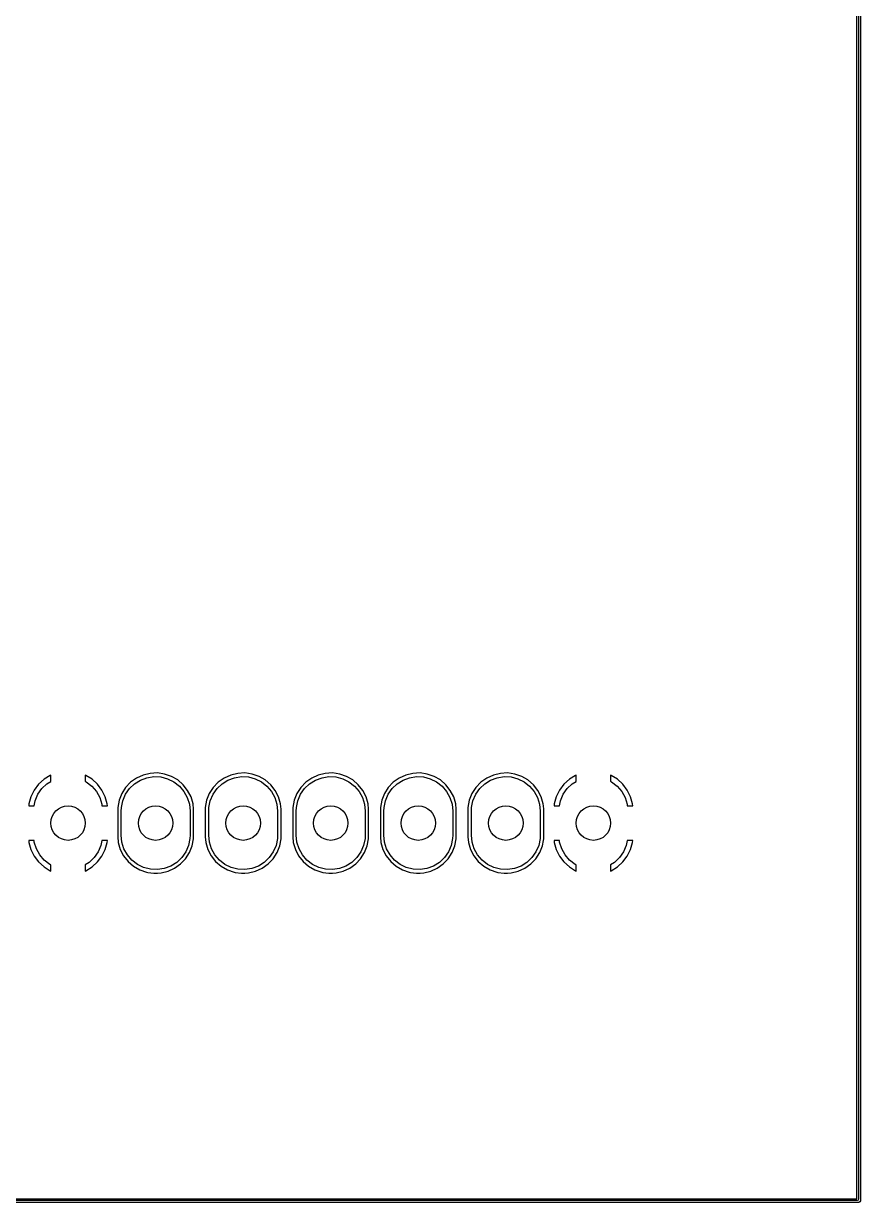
# Model space of a CAD drawing. Extents: x 90 to 180.1, y -125 to -50.
# Drawn here: x 155.77 to 180.05, y -125.05 to -90.85 of the extents above; entities that cross this region are included whole.
import ezdxf

# ---------------------------------------------------------------- set-up
doc = ezdxf.new("R2010")
doc.units = 0
doc.layers.add('BLACK', color=7, linetype='CONTINUOUS')

msp = doc.modelspace()

# ---------------------------------------------------------------- linework, layer by layer
at = {"layer": 'BLACK', "linetype": 'CONTINUOUS'}
for p, q in [((179.95, -124.95), (179.95, -50.05)), ((179.999, -50.0495), (179.999, -124.95)), ((180.05, -50), (180.05, -125)), ((156.367, -112.774), (156.21, -112.918)), ((156.549, -112.662), (156.367, -112.774)), ((156.451, -112.905), (156.563, -112.835)), ((156.563, -112.656), (156.549, -112.662)), ((156.549, -112.662), (156.549, -112.662)), ((156.563, -112.835), (156.563, -112.656)), ((157.578, -112.662), (157.563, -112.656)), ((157.563, -112.656), (157.563, -112.833)), ((157.563, -112.833), (157.592, -112.847)), ((157.759, -112.774), (157.578, -112.662)), ((157.578, -112.662), (157.578, -112.662)), ((157.592, -112.847), (157.752, -112.971)), ((157.917, -112.918), (157.759, -112.774)), ((159.051, -112.739), (158.879, -112.861)), ((158.991, -112.905), (159.163, -112.798)), ((159.242, -112.651), (159.051, -112.739)), ((159.051, -112.739), (159.051, -112.739)), ((159.051, -112.739), (159.051, -112.739)), ((159.051, -112.739), (159.051, -112.739)), ((159.051, -112.739), (159.051, -112.739)), ((159.163, -112.798), (159.353, -112.728)), ((159.446, -112.602), (159.242, -112.651)), ((159.353, -112.728), (159.553, -112.697)), ((159.656, -112.592), (159.446, -112.602)), ((159.446, -112.602), (159.446, -112.602)), ((159.553, -112.697), (159.755, -112.708)), ((159.864, -112.622), (159.656, -112.592)), ((159.755, -112.708), (159.951, -112.758)), ((160.063, -112.69), (159.864, -112.622)), ((159.864, -112.622), (159.864, -112.622)), ((159.951, -112.758), (160.132, -112.847)), ((160.245, -112.795), (160.063, -112.69)), ((160.132, -112.847), (160.292, -112.971)), ((160.404, -112.933), (160.245, -112.795)), ((160.245, -112.795), (160.245, -112.795)), ((160.245, -112.795), (160.245, -112.795)), ((161.591, -112.739), (161.419, -112.861)), ((161.531, -112.905), (161.703, -112.798)), ((161.782, -112.651), (161.591, -112.739)), ((161.591, -112.739), (161.591, -112.739)), ((161.591, -112.739), (161.591, -112.739)), ((161.591, -112.739), (161.591, -112.739)), ((161.591, -112.739), (161.591, -112.739)), ((161.703, -112.798), (161.893, -112.728)), ((161.986, -112.602), (161.782, -112.651)), ((161.893, -112.728), (162.093, -112.697)), ((162.196, -112.592), (161.986, -112.602)), ((161.986, -112.602), (161.986, -112.602)), ((162.093, -112.697), (162.295, -112.708)), ((162.404, -112.622), (162.196, -112.592)), ((162.295, -112.708), (162.491, -112.758)), ((162.603, -112.69), (162.404, -112.622)), ((162.404, -112.622), (162.404, -112.622)), ((162.491, -112.758), (162.672, -112.847)), ((162.785, -112.795), (162.603, -112.69)), ((162.672, -112.847), (162.832, -112.971)), ((162.944, -112.933), (162.785, -112.795)), ((162.785, -112.795), (162.785, -112.795)), ((162.785, -112.795), (162.785, -112.795)), ((164.131, -112.739), (163.959, -112.861)), ((164.071, -112.905), (164.243, -112.798)), ((164.322, -112.651), (164.131, -112.739)), ((164.131, -112.739), (164.131, -112.739)), ((164.131, -112.739), (164.131, -112.739)), ((164.131, -112.739), (164.131, -112.739)), ((164.131, -112.739), (164.131, -112.739)), ((164.243, -112.798), (164.433, -112.728)), ((164.526, -112.602), (164.322, -112.651)), ((164.433, -112.728), (164.633, -112.697)), ((164.736, -112.592), (164.526, -112.602)), ((164.526, -112.602), (164.526, -112.602)), ((164.633, -112.697), (164.835, -112.708)), ((164.944, -112.622), (164.736, -112.592)), ((164.835, -112.708), (165.031, -112.758)), ((165.143, -112.69), (164.944, -112.622)), ((164.944, -112.622), (164.944, -112.622)), ((165.031, -112.758), (165.212, -112.847)), ((165.325, -112.795), (165.143, -112.69)), ((165.212, -112.847), (165.372, -112.971)), ((165.484, -112.933), (165.325, -112.795)), ((165.325, -112.795), (165.325, -112.795)), ((165.325, -112.795), (165.325, -112.795)), ((166.671, -112.739), (166.499, -112.861)), ((166.611, -112.905), (166.783, -112.798)), ((166.862, -112.651), (166.671, -112.739)), ((166.671, -112.739), (166.671, -112.739)), ((166.671, -112.739), (166.671, -112.739)), ((166.671, -112.739), (166.671, -112.739)), ((166.671, -112.739), (166.671, -112.739)), ((166.783, -112.798), (166.973, -112.728)), ((167.066, -112.602), (166.862, -112.651)), ((166.973, -112.728), (167.173, -112.697)), ((167.276, -112.592), (167.066, -112.602)), ((167.066, -112.602), (167.066, -112.602)), ((167.173, -112.697), (167.375, -112.708)), ((167.484, -112.622), (167.276, -112.592)), ((167.375, -112.708), (167.571, -112.758)), ((167.683, -112.69), (167.484, -112.622)), ((167.484, -112.622), (167.484, -112.622)), ((167.571, -112.758), (167.752, -112.847)), ((167.865, -112.795), (167.683, -112.69)), ((167.752, -112.847), (167.912, -112.971)), ((168.024, -112.933), (167.865, -112.795)), ((167.865, -112.795), (167.865, -112.795)), ((167.865, -112.795), (167.865, -112.795)), ((169.211, -112.739), (169.039, -112.861)), ((169.151, -112.905), (169.323, -112.798)), ((169.402, -112.651), (169.211, -112.739)), ((169.211, -112.739), (169.211, -112.739)), ((169.211, -112.739), (169.211, -112.739)), ((169.211, -112.739), (169.211, -112.739)), ((169.211, -112.739), (169.211, -112.739)), ((169.323, -112.798), (169.513, -112.728)), ((169.606, -112.602), (169.402, -112.651)), ((169.513, -112.728), (169.713, -112.697)), ((169.816, -112.592), (169.606, -112.602)), ((169.606, -112.602), (169.606, -112.602)), ((169.713, -112.697), (169.915, -112.708)), ((170.024, -112.622), (169.816, -112.592)), ((169.915, -112.708), (170.111, -112.758)), ((170.223, -112.69), (170.024, -112.622)), ((170.024, -112.622), (170.024, -112.622)), ((170.111, -112.758), (170.292, -112.847)), ((170.405, -112.795), (170.223, -112.69)), ((170.292, -112.847), (170.452, -112.971)), ((170.564, -112.933), (170.405, -112.795)), ((170.405, -112.795), (170.405, -112.795)), ((170.405, -112.795), (170.405, -112.795)), ((171.607, -112.774), (171.45, -112.918)), ((171.789, -112.662), (171.607, -112.774)), ((171.691, -112.905), (171.803, -112.835)), ((171.803, -112.656), (171.789, -112.662)), ((171.789, -112.662), (171.789, -112.662)), ((171.803, -112.835), (171.803, -112.656)), ((172.818, -112.662), (172.803, -112.656)), ((172.803, -112.656), (172.803, -112.833)), ((172.803, -112.833), (172.832, -112.847)), ((172.999, -112.774), (172.818, -112.662)), ((172.818, -112.662), (172.818, -112.662)), ((172.832, -112.847), (172.992, -112.971)), ((173.157, -112.918), (172.999, -112.774)), ((156.081, -113.088), (155.987, -113.279)), ((156.082, -113.088), (156.081, -113.088)), ((156.21, -112.918), (156.082, -113.088)), ((156.189, -113.211), (156.305, -113.045)), ((156.21, -112.918), (156.21, -112.918)), ((156.305, -113.045), (156.451, -112.905)), ((157.752, -112.971), (157.884, -113.125)), ((157.884, -113.125), (157.982, -113.302)), ((158.045, -113.088), (157.917, -112.918)), ((157.917, -112.918), (157.917, -112.918)), ((158.14, -113.279), (158.045, -113.088)), ((158.045, -113.088), (158.045, -113.088)), ((158.621, -113.189), (158.543, -113.385)), ((158.734, -113.013), (158.621, -113.189)), ((158.621, -113.189), (158.621, -113.189)), ((158.729, -113.211), (158.845, -113.045)), ((158.879, -112.861), (158.734, -113.013)), ((158.845, -113.045), (158.991, -112.905)), ((158.879, -112.861), (158.879, -112.861)), ((160.292, -112.971), (160.424, -113.125)), ((160.533, -113.098), (160.404, -112.933)), ((160.424, -113.125), (160.522, -113.302)), ((160.63, -113.285), (160.533, -113.098)), ((161.161, -113.189), (161.083, -113.385)), ((161.274, -113.013), (161.161, -113.189)), ((161.161, -113.189), (161.161, -113.189)), ((161.269, -113.211), (161.385, -113.045)), ((161.419, -112.861), (161.274, -113.013)), ((161.385, -113.045), (161.531, -112.905)), ((161.419, -112.861), (161.419, -112.861)), ((162.832, -112.971), (162.964, -113.125)), ((163.073, -113.098), (162.944, -112.933)), ((162.964, -113.125), (163.062, -113.302)), ((163.17, -113.285), (163.073, -113.098)), ((163.701, -113.189), (163.623, -113.385)), ((163.814, -113.013), (163.701, -113.189)), ((163.701, -113.189), (163.701, -113.189)), ((163.809, -113.211), (163.925, -113.045)), ((163.959, -112.861), (163.814, -113.013)), ((163.925, -113.045), (164.071, -112.905)), ((163.959, -112.861), (163.959, -112.861)), ((165.372, -112.971), (165.504, -113.125)), ((165.613, -113.098), (165.484, -112.933)), ((165.504, -113.125), (165.602, -113.302)), ((165.71, -113.285), (165.613, -113.098)), ((166.241, -113.189), (166.163, -113.385)), ((166.354, -113.013), (166.241, -113.189)), ((166.241, -113.189), (166.241, -113.189)), ((166.349, -113.211), (166.465, -113.045)), ((166.499, -112.861), (166.354, -113.013)), ((166.465, -113.045), (166.611, -112.905)), ((166.499, -112.861), (166.499, -112.861)), ((167.912, -112.971), (168.044, -113.125)), ((168.153, -113.098), (168.024, -112.933)), ((168.044, -113.125), (168.142, -113.302)), ((168.25, -113.285), (168.153, -113.098)), ((168.781, -113.189), (168.703, -113.385)), ((168.894, -113.013), (168.781, -113.189)), ((168.781, -113.189), (168.781, -113.189)), ((168.889, -113.211), (169.005, -113.045)), ((169.039, -112.861), (168.894, -113.013)), ((169.005, -113.045), (169.151, -112.905)), ((169.039, -112.861), (169.039, -112.861)), ((170.452, -112.971), (170.584, -113.125)), ((170.693, -113.098), (170.564, -112.933)), ((170.584, -113.125), (170.682, -113.302)), ((170.79, -113.285), (170.693, -113.098)), ((171.321, -113.088), (171.227, -113.279)), ((171.322, -113.088), (171.321, -113.088)), ((171.45, -112.918), (171.322, -113.088)), ((171.429, -113.211), (171.545, -113.045)), ((171.45, -112.918), (171.45, -112.918)), ((171.545, -113.045), (171.691, -112.905)), ((172.992, -112.971), (173.124, -113.125)), ((173.124, -113.125), (173.222, -113.302)), ((173.285, -113.088), (173.157, -112.918)), ((173.157, -112.918), (173.157, -112.918)), ((173.38, -113.279), (173.285, -113.088)), ((173.285, -113.088), (173.285, -113.088)), ((155.928, -113.484), (155.922, -113.546)), ((155.987, -113.279), (155.928, -113.484)), ((155.928, -113.484), (155.928, -113.484)), ((155.987, -113.279), (155.987, -113.279)), ((156.079, -113.546), (156.109, -113.397)), ((156.109, -113.397), (156.189, -113.211)), ((157.982, -113.302), (158.043, -113.495)), ((158.043, -113.495), (158.048, -113.546)), ((158.199, -113.484), (158.14, -113.279)), ((158.14, -113.279), (158.14, -113.279)), ((158.204, -113.546), (158.199, -113.484)), ((158.199, -113.484), (158.199, -113.484)), ((158.543, -113.385), (158.503, -113.591)), ((158.543, -113.385), (158.543, -113.385)), ((158.543, -113.385), (158.543, -113.385)), ((158.609, -113.595), (158.649, -113.397)), ((158.649, -113.397), (158.729, -113.211)), ((160.522, -113.302), (160.583, -113.495)), ((160.583, -113.495), (160.603, -113.696)), ((160.689, -113.487), (160.63, -113.285)), ((160.704, -113.644), (160.689, -113.487)), ((161.083, -113.385), (161.043, -113.591)), ((161.083, -113.385), (161.083, -113.385)), ((161.083, -113.385), (161.083, -113.385)), ((161.149, -113.595), (161.189, -113.397)), ((161.189, -113.397), (161.269, -113.211)), ((163.062, -113.302), (163.123, -113.495)), ((163.123, -113.495), (163.143, -113.696)), ((163.229, -113.487), (163.17, -113.285)), ((163.244, -113.644), (163.229, -113.487)), ((163.623, -113.385), (163.583, -113.591)), ((163.623, -113.385), (163.623, -113.385)), ((163.623, -113.385), (163.623, -113.385)), ((163.689, -113.595), (163.729, -113.397)), ((163.729, -113.397), (163.809, -113.211)), ((165.602, -113.302), (165.663, -113.495)), ((165.663, -113.495), (165.683, -113.696)), ((165.769, -113.487), (165.71, -113.285)), ((165.784, -113.644), (165.769, -113.487)), ((166.163, -113.385), (166.123, -113.591)), ((166.163, -113.385), (166.163, -113.385)), ((166.163, -113.385), (166.163, -113.385)), ((166.229, -113.595), (166.269, -113.397)), ((166.269, -113.397), (166.349, -113.211)), ((168.142, -113.302), (168.203, -113.495)), ((168.203, -113.495), (168.223, -113.696)), ((168.309, -113.487), (168.25, -113.285)), ((168.324, -113.644), (168.309, -113.487)), ((168.703, -113.385), (168.663, -113.591)), ((168.703, -113.385), (168.703, -113.385)), ((168.703, -113.385), (168.703, -113.385)), ((168.769, -113.595), (168.809, -113.397)), ((168.809, -113.397), (168.889, -113.211)), ((170.682, -113.302), (170.743, -113.495)), ((170.743, -113.495), (170.763, -113.696)), ((170.849, -113.487), (170.79, -113.285)), ((170.855, -113.546), (170.849, -113.487)), ((171.168, -113.484), (171.162, -113.546)), ((171.226, -113.279), (171.168, -113.484)), ((171.168, -113.484), (171.168, -113.484)), ((171.227, -113.279), (171.226, -113.279)), ((171.319, -113.546), (171.349, -113.397)), ((171.349, -113.397), (171.429, -113.211)), ((173.222, -113.302), (173.283, -113.495)), ((173.283, -113.495), (173.288, -113.546)), ((173.439, -113.484), (173.38, -113.279)), ((173.38, -113.279), (173.38, -113.279)), ((173.444, -113.546), (173.439, -113.484)), ((173.439, -113.484), (173.439, -113.484)), ((155.922, -113.546), (155.922, -113.546)), ((155.922, -113.546), (156.079, -113.546)), ((158.048, -113.546), (158.204, -113.546)), ((158.204, -113.546), (158.204, -113.546)), ((158.503, -113.591), (158.503, -113.591)), ((158.503, -113.591), (158.503, -114.448)), ((158.603, -113.696), (158.609, -113.595)), ((158.603, -114.396), (158.603, -113.696)), ((160.603, -113.696), (160.603, -114.396)), ((160.704, -114.448), (160.704, -113.644)), ((161.043, -113.591), (161.043, -113.591)), ((161.043, -113.591), (161.043, -114.448)), ((161.143, -113.696), (161.149, -113.595)), ((161.143, -114.396), (161.143, -113.696)), ((163.143, -113.696), (163.143, -114.396)), ((163.244, -114.448), (163.244, -113.644)), ((163.583, -113.591), (163.583, -113.591)), ((163.583, -113.591), (163.583, -114.448)), ((163.683, -113.696), (163.689, -113.595)), ((163.683, -114.396), (163.683, -113.696)), ((165.683, -113.696), (165.683, -114.396)), ((165.784, -114.448), (165.784, -113.644)), ((166.123, -113.591), (166.123, -113.591)), ((166.123, -113.591), (166.123, -114.448)), ((166.223, -113.696), (166.229, -113.595)), ((166.223, -114.396), (166.223, -113.696)), ((168.223, -113.696), (168.223, -114.396)), ((168.324, -114.448), (168.324, -113.644)), ((168.663, -113.591), (168.663, -113.591)), ((168.663, -113.591), (168.663, -114.448)), ((168.763, -113.696), (168.769, -113.595)), ((168.763, -114.396), (168.763, -113.696)), ((170.763, -113.696), (170.763, -114.396)), ((170.864, -113.644), (170.855, -113.546)), ((170.864, -114.118), (170.864, -113.644)), ((171.162, -113.546), (171.162, -113.546)), ((171.162, -113.546), (171.319, -113.546)), ((173.288, -113.546), (173.444, -113.546)), ((173.444, -113.546), (173.444, -113.546)), ((170.864, -114.501), (170.864, -114.118)), ((156.079, -114.546), (155.922, -114.546)), ((155.922, -114.546), (155.928, -114.608)), ((156.084, -114.597), (156.079, -114.546)), ((158.048, -114.546), (158.018, -114.695)), ((158.204, -114.546), (158.048, -114.546)), ((158.199, -114.608), (158.204, -114.546)), ((158.503, -114.448), (158.503, -114.448)), ((158.503, -114.448), (158.518, -114.605)), ((158.624, -114.597), (158.603, -114.396)), ((160.598, -114.497), (160.558, -114.695)), ((160.603, -114.396), (160.598, -114.497)), ((160.664, -114.707), (160.704, -114.501)), ((160.704, -114.501), (160.704, -114.448)), ((161.043, -114.448), (161.058, -114.605)), ((161.043, -114.448), (161.043, -114.448)), ((161.164, -114.597), (161.143, -114.396)), ((163.138, -114.497), (163.098, -114.695)), ((163.143, -114.396), (163.138, -114.497)), ((163.204, -114.707), (163.244, -114.501)), ((163.244, -114.501), (163.244, -114.448)), ((163.583, -114.448), (163.598, -114.605)), ((163.583, -114.448), (163.583, -114.448)), ((163.704, -114.597), (163.683, -114.396)), ((165.678, -114.497), (165.638, -114.695)), ((165.683, -114.396), (165.678, -114.497)), ((165.744, -114.707), (165.784, -114.501)), ((165.784, -114.501), (165.784, -114.448)), ((166.123, -114.448), (166.138, -114.605)), ((166.123, -114.448), (166.123, -114.448)), ((166.244, -114.597), (166.223, -114.396)), ((168.218, -114.497), (168.178, -114.695)), ((168.223, -114.396), (168.218, -114.497)), ((168.284, -114.707), (168.324, -114.501)), ((168.324, -114.501), (168.324, -114.448)), ((168.663, -114.448), (168.678, -114.605)), ((168.663, -114.448), (168.663, -114.448)), ((168.784, -114.597), (168.763, -114.396)), ((170.758, -114.497), (170.718, -114.695)), ((170.763, -114.396), (170.758, -114.497)), ((170.824, -114.707), (170.855, -114.546)), ((170.855, -114.546), (170.864, -114.501)), ((171.319, -114.546), (171.162, -114.546)), ((171.162, -114.546), (171.168, -114.608)), ((171.324, -114.597), (171.319, -114.546)), ((173.288, -114.546), (173.258, -114.695)), ((173.444, -114.546), (173.288, -114.546)), ((173.439, -114.608), (173.444, -114.546)), ((155.928, -114.608), (155.928, -114.608)), ((155.928, -114.608), (155.987, -114.813)), ((155.987, -114.813), (155.987, -114.813)), ((155.987, -114.813), (156.081, -115.004)), ((156.144, -114.79), (156.084, -114.597)), ((156.243, -114.967), (156.144, -114.79)), ((157.938, -114.881), (157.822, -115.047)), ((158.018, -114.695), (157.938, -114.881)), ((158.045, -115.004), (158.14, -114.813)), ((158.14, -114.813), (158.199, -114.608)), ((158.14, -114.813), (158.14, -114.813)), ((158.199, -114.608), (158.199, -114.608)), ((158.518, -114.605), (158.577, -114.807)), ((158.577, -114.807), (158.673, -114.994)), ((158.684, -114.79), (158.624, -114.597)), ((158.783, -114.967), (158.684, -114.79)), ((160.478, -114.881), (160.362, -115.047)), ((160.472, -115.079), (160.586, -114.903)), ((160.558, -114.695), (160.478, -114.881)), ((160.586, -114.903), (160.664, -114.707)), ((161.058, -114.605), (161.117, -114.807)), ((161.117, -114.807), (161.213, -114.994)), ((161.224, -114.79), (161.164, -114.597)), ((161.323, -114.967), (161.224, -114.79)), ((163.018, -114.881), (162.902, -115.047)), ((163.012, -115.079), (163.126, -114.903)), ((163.098, -114.695), (163.018, -114.881)), ((163.126, -114.903), (163.204, -114.707)), ((163.598, -114.605), (163.657, -114.807)), ((163.657, -114.807), (163.753, -114.994)), ((163.764, -114.79), (163.704, -114.597)), ((163.863, -114.967), (163.764, -114.79)), ((165.558, -114.881), (165.442, -115.047)), ((165.552, -115.079), (165.666, -114.903)), ((165.638, -114.695), (165.558, -114.881)), ((165.666, -114.903), (165.744, -114.707)), ((166.138, -114.605), (166.197, -114.807)), ((166.197, -114.807), (166.293, -114.994)), ((166.304, -114.79), (166.244, -114.597)), ((166.403, -114.967), (166.304, -114.79)), ((168.098, -114.881), (167.982, -115.047)), ((168.092, -115.079), (168.206, -114.903)), ((168.178, -114.695), (168.098, -114.881)), ((168.206, -114.903), (168.284, -114.707)), ((168.678, -114.605), (168.737, -114.807)), ((168.737, -114.807), (168.833, -114.994)), ((168.844, -114.79), (168.784, -114.597)), ((168.943, -114.967), (168.844, -114.79)), ((170.638, -114.881), (170.522, -115.047)), ((170.632, -115.079), (170.746, -114.903)), ((170.718, -114.695), (170.638, -114.881)), ((170.746, -114.903), (170.824, -114.707)), ((171.168, -114.608), (171.168, -114.608)), ((171.168, -114.608), (171.226, -114.813)), ((171.226, -114.813), (171.227, -114.813)), ((171.227, -114.813), (171.321, -115.004)), ((171.384, -114.79), (171.324, -114.597)), ((171.483, -114.967), (171.384, -114.79)), ((173.178, -114.881), (173.062, -115.047)), ((173.258, -114.695), (173.178, -114.881)), ((173.285, -115.004), (173.38, -114.813)), ((173.38, -114.813), (173.439, -114.608)), ((173.38, -114.813), (173.38, -114.813)), ((173.439, -114.608), (173.439, -114.608)), ((156.081, -115.004), (156.082, -115.004)), ((156.082, -115.004), (156.21, -115.174)), ((156.21, -115.174), (156.21, -115.174)), ((156.21, -115.174), (156.367, -115.318)), ((156.374, -115.121), (156.243, -114.967)), ((156.534, -115.245), (156.374, -115.121)), ((156.563, -115.259), (156.534, -115.245)), ((157.676, -115.187), (157.563, -115.257)), ((157.822, -115.047), (157.676, -115.187)), ((157.759, -115.318), (157.917, -115.174)), ((157.917, -115.174), (158.045, -115.004)), ((157.917, -115.174), (157.917, -115.174)), ((158.045, -115.004), (158.045, -115.004)), ((158.673, -114.994), (158.673, -114.994)), ((158.673, -114.994), (158.803, -115.159)), ((158.914, -115.121), (158.783, -114.967)), ((158.803, -115.159), (158.962, -115.297)), ((159.074, -115.245), (158.914, -115.121)), ((159.256, -115.334), (159.074, -115.245)), ((160.216, -115.187), (160.044, -115.294)), ((160.156, -115.353), (160.327, -115.231)), ((160.362, -115.047), (160.216, -115.187)), ((160.327, -115.231), (160.472, -115.079)), ((161.213, -114.994), (161.213, -114.994)), ((161.213, -114.994), (161.343, -115.159)), ((161.454, -115.121), (161.323, -114.967)), ((161.343, -115.159), (161.502, -115.297)), ((161.614, -115.245), (161.454, -115.121)), ((161.796, -115.334), (161.614, -115.245)), ((162.756, -115.187), (162.584, -115.294)), ((162.696, -115.353), (162.867, -115.231)), ((162.902, -115.047), (162.756, -115.187)), ((162.867, -115.231), (163.012, -115.079)), ((163.753, -114.994), (163.753, -114.994)), ((163.753, -114.994), (163.883, -115.159)), ((163.994, -115.121), (163.863, -114.967)), ((163.883, -115.159), (164.042, -115.297)), ((164.154, -115.245), (163.994, -115.121)), ((164.336, -115.334), (164.154, -115.245)), ((165.296, -115.187), (165.124, -115.294)), ((165.236, -115.353), (165.407, -115.231)), ((165.442, -115.047), (165.296, -115.187)), ((165.407, -115.231), (165.552, -115.079)), ((166.293, -114.994), (166.293, -114.994)), ((166.293, -114.994), (166.423, -115.159)), ((166.534, -115.121), (166.403, -114.967)), ((166.423, -115.159), (166.582, -115.297)), ((166.694, -115.245), (166.534, -115.121)), ((166.876, -115.334), (166.694, -115.245)), ((167.836, -115.187), (167.664, -115.294)), ((167.776, -115.353), (167.947, -115.231)), ((167.982, -115.047), (167.836, -115.187)), ((167.947, -115.231), (168.092, -115.079)), ((168.833, -114.994), (168.833, -114.994)), ((168.833, -114.994), (168.963, -115.159)), ((169.074, -115.121), (168.943, -114.967)), ((168.963, -115.159), (169.122, -115.297)), ((169.234, -115.245), (169.074, -115.121)), ((169.416, -115.334), (169.234, -115.245)), ((170.376, -115.187), (170.204, -115.294)), ((170.316, -115.353), (170.487, -115.231)), ((170.522, -115.047), (170.376, -115.187)), ((170.487, -115.231), (170.632, -115.079)), ((171.321, -115.004), (171.322, -115.004)), ((171.322, -115.004), (171.45, -115.174)), ((171.45, -115.174), (171.45, -115.174)), ((171.45, -115.174), (171.607, -115.318)), ((171.614, -115.121), (171.483, -114.967)), ((171.774, -115.245), (171.614, -115.121)), ((171.803, -115.259), (171.774, -115.245)), ((172.916, -115.187), (172.803, -115.257)), ((173.062, -115.047), (172.916, -115.187)), ((172.999, -115.318), (173.157, -115.174)), ((173.157, -115.174), (173.285, -115.004)), ((173.157, -115.174), (173.157, -115.174)), ((173.285, -115.004), (173.285, -115.004)), ((156.367, -115.318), (156.549, -115.43)), ((156.549, -115.43), (156.563, -115.436)), ((156.563, -115.436), (156.563, -115.259)), ((157.563, -115.257), (157.563, -115.436)), ((157.563, -115.436), (157.578, -115.43)), ((157.578, -115.43), (157.759, -115.318)), ((158.962, -115.297), (159.144, -115.402)), ((159.144, -115.402), (159.343, -115.47)), ((159.452, -115.384), (159.256, -115.334)), ((159.343, -115.47), (159.343, -115.47)), ((159.343, -115.47), (159.343, -115.47)), ((159.343, -115.47), (159.376, -115.475)), ((159.376, -115.475), (159.551, -115.5)), ((159.654, -115.395), (159.452, -115.384)), ((159.551, -115.5), (159.656, -115.495)), ((159.551, -115.5), (159.551, -115.5)), ((159.551, -115.5), (159.551, -115.5)), ((159.854, -115.364), (159.654, -115.395)), ((159.656, -115.495), (159.761, -115.49)), ((159.761, -115.49), (159.965, -115.441)), ((160.044, -115.294), (159.854, -115.364)), ((159.965, -115.441), (160.156, -115.353)), ((161.502, -115.297), (161.684, -115.402)), ((161.684, -115.402), (161.883, -115.47)), ((161.992, -115.384), (161.796, -115.334)), ((161.883, -115.47), (161.883, -115.47)), ((161.883, -115.47), (161.883, -115.47)), ((161.883, -115.47), (161.916, -115.475)), ((161.916, -115.475), (162.091, -115.5)), ((162.194, -115.395), (161.992, -115.384)), ((162.091, -115.5), (162.196, -115.495)), ((162.091, -115.5), (162.091, -115.5)), ((162.091, -115.5), (162.091, -115.5)), ((162.394, -115.364), (162.194, -115.395)), ((162.196, -115.495), (162.301, -115.49)), ((162.301, -115.49), (162.505, -115.441)), ((162.584, -115.294), (162.394, -115.364)), ((162.505, -115.441), (162.696, -115.353)), ((164.042, -115.297), (164.224, -115.402)), ((164.224, -115.402), (164.423, -115.47)), ((164.532, -115.384), (164.336, -115.334)), ((164.423, -115.47), (164.423, -115.47)), ((164.423, -115.47), (164.423, -115.47)), ((164.423, -115.47), (164.456, -115.475)), ((164.456, -115.475), (164.631, -115.5)), ((164.734, -115.395), (164.532, -115.384)), ((164.631, -115.5), (164.736, -115.495)), ((164.631, -115.5), (164.631, -115.5)), ((164.631, -115.5), (164.631, -115.5)), ((164.934, -115.364), (164.734, -115.395)), ((164.736, -115.495), (164.841, -115.49)), ((164.841, -115.49), (165.045, -115.441)), ((165.124, -115.294), (164.934, -115.364)), ((165.045, -115.441), (165.236, -115.353)), ((166.582, -115.297), (166.764, -115.402)), ((166.764, -115.402), (166.963, -115.47)), ((167.072, -115.384), (166.876, -115.334)), ((166.963, -115.47), (166.963, -115.47)), ((166.963, -115.47), (166.963, -115.47)), ((166.963, -115.47), (166.996, -115.475)), ((166.996, -115.475), (167.171, -115.5)), ((167.274, -115.395), (167.072, -115.384)), ((167.171, -115.5), (167.276, -115.495)), ((167.171, -115.5), (167.171, -115.5)), ((167.171, -115.5), (167.171, -115.5)), ((167.474, -115.364), (167.274, -115.395)), ((167.276, -115.495), (167.381, -115.49)), ((167.381, -115.49), (167.585, -115.441)), ((167.664, -115.294), (167.474, -115.364)), ((167.585, -115.441), (167.776, -115.353)), ((169.122, -115.297), (169.304, -115.402)), ((169.304, -115.402), (169.503, -115.47)), ((169.612, -115.384), (169.416, -115.334)), ((169.503, -115.47), (169.503, -115.47)), ((169.503, -115.47), (169.503, -115.47)), ((169.503, -115.47), (169.536, -115.475)), ((169.536, -115.475), (169.711, -115.5)), ((169.814, -115.395), (169.612, -115.384)), ((169.711, -115.5), (169.816, -115.495)), ((169.711, -115.5), (169.711, -115.5)), ((169.711, -115.5), (169.711, -115.5)), ((170.014, -115.364), (169.814, -115.395)), ((169.816, -115.495), (169.921, -115.49)), ((169.921, -115.49), (170.125, -115.441)), ((170.204, -115.294), (170.014, -115.364)), ((170.125, -115.441), (170.316, -115.353)), ((171.607, -115.318), (171.789, -115.43)), ((171.789, -115.43), (171.803, -115.436)), ((171.803, -115.436), (171.803, -115.259)), ((172.803, -115.257), (172.803, -115.436)), ((172.803, -115.436), (172.818, -115.43)), ((172.818, -115.43), (172.999, -115.318)), ((180, -125.05), (90, -125.05)), ((179.951, -124.999), (90.0495, -124.999)), ((90.05, -124.95), (179.95, -124.95)), ((179.985, -124.985), (179.951, -124.999)), ((179.999, -124.95), (179.985, -124.985)), ((180.035, -125.035), (180, -125.05)), ((180.05, -125), (180.035, -125.035))]:
    msp.add_line(p, q, dxfattribs=at)
at = {"layer": 'BLACK'}
for centre in [(157.063, -114.046), (159.603, -114.046), (162.143, -114.046), (164.683, -114.046), (167.223, -114.046), (169.763, -114.046), (172.303, -114.046)]:
    msp.add_circle(centre, 0.5, dxfattribs=at)

doc.saveas('drawing.dxf')
